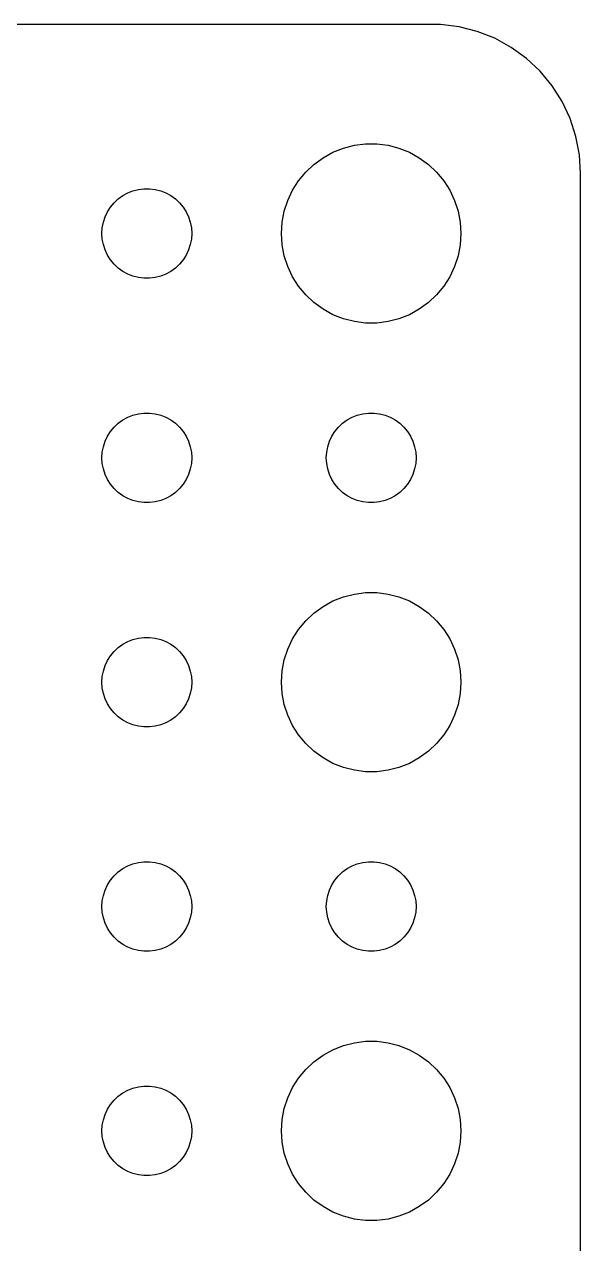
# Model space of a CAD drawing. Header units: metres. Extents: x -74 to 74, y -74 to 74.
# Drawn here: x 55.91 to 74.5, y 33.73 to 74.49 of the extents above; entities that cross this region are included whole.
import ezdxf

# ---------------------------------------------------------------- set-up
doc = ezdxf.new("R2010")
doc.units = ezdxf.units.M

msp = doc.modelspace()

# ---------------------------------------------------------------- linework, layer by layer
for p, q in [((69.8139, 74.4901), (-69.8139, 74.4901)), ((70.4369, 74.4114), (69.8139, 74.4901)), ((71.0451, 74.2553), (70.4369, 74.4114)), ((71.6289, 74.0241), (71.0451, 74.2553)), ((72.1791, 73.7216), (71.6289, 74.0241)), ((72.6871, 73.3526), (72.1791, 73.7216)), ((73.1448, 72.9227), (72.6871, 73.3526)), ((73.5451, 72.4389), (73.1448, 72.9227)), ((73.8815, 71.9088), (73.5451, 72.4389)), ((74.1489, 71.3406), (73.8815, 71.9088)), ((74.3429, 70.7434), (74.1489, 71.3406)), ((74.4606, 70.1267), (74.3429, 70.7434)), ((65.8925, 70.033), (66.2227, 70.2145)), ((66.2227, 70.2145), (66.573, 70.3532)), ((66.573, 70.3532), (66.9379, 70.4469)), ((66.9379, 70.4469), (67.3116, 70.4941)), ((67.3116, 70.4941), (67.6884, 70.4941)), ((67.6884, 70.4941), (68.0621, 70.4469)), ((68.0621, 70.4469), (68.427, 70.3532)), ((68.427, 70.3532), (68.7773, 70.2145)), ((68.7773, 70.2145), (69.1075, 70.033)), ((74.5, 69.5), (74.4606, 70.1267)), ((65.3131, 69.5536), (65.5877, 69.8115)), ((65.5877, 69.8115), (65.8925, 70.033)), ((69.1075, 70.033), (69.4123, 69.8115)), ((69.4123, 69.8115), (69.6869, 69.5536)), ((65.073, 69.2634), (65.3131, 69.5536)), ((69.6869, 69.5536), (69.927, 69.2634)), ((74.5, -69.5), (74.5, 69.5)), ((59.3613, 68.8572), (59.5365, 68.9266)), ((59.5365, 68.9266), (59.7189, 68.9734)), ((59.7189, 68.9734), (59.9058, 68.997)), ((59.9058, 68.997), (60.0942, 68.997)), ((60.0942, 68.997), (60.2811, 68.9734)), ((60.2811, 68.9734), (60.4635, 68.9266)), ((60.4635, 68.9266), (60.6387, 68.8572)), ((64.7107, 68.6044), (64.8711, 68.9453)), ((64.8711, 68.9453), (65.073, 69.2634)), ((69.927, 69.2634), (70.1289, 68.9453)), ((70.1289, 68.9453), (70.2893, 68.6044)), ((58.7865, 68.3817), (58.9065, 68.5268)), ((58.9065, 68.5268), (59.0439, 68.6558)), ((59.0439, 68.6558), (59.1963, 68.7665)), ((59.1963, 68.7665), (59.3613, 68.8572)), ((60.6387, 68.8572), (60.8037, 68.7665)), ((60.8037, 68.7665), (60.9561, 68.6558)), ((60.9561, 68.6558), (61.0934, 68.5268)), ((61.0934, 68.5268), (61.2135, 68.3817)), ((64.5943, 68.2461), (64.7107, 68.6044)), ((70.2893, 68.6044), (70.4057, 68.2461)), ((58.6053, 68.0522), (58.6855, 68.2226)), ((58.6855, 68.2226), (58.7865, 68.3817)), ((61.2135, 68.3817), (61.3145, 68.2226)), ((61.3145, 68.2226), (61.3947, 68.0522)), ((64.5237, 67.876), (64.5943, 68.2461)), ((70.4057, 68.2461), (70.4763, 67.876)), ((58.5, 67.5), (58.5118, 67.688)), ((58.5118, 67.688), (58.5471, 67.873)), ((58.5471, 67.873), (58.6053, 68.0522)), ((61.3947, 68.0522), (61.4529, 67.873)), ((61.4529, 67.873), (61.4882, 67.688)), ((61.4882, 67.688), (61.5, 67.5)), ((64.5, 67.5), (64.5237, 67.876)), ((70.4763, 67.876), (70.5, 67.5)), ((58.5118, 67.312), (58.5, 67.5)), ((58.5471, 67.127), (58.5118, 67.312)), ((61.4882, 67.312), (61.4529, 67.127)), ((61.5, 67.5), (61.4882, 67.312)), ((64.5237, 67.124), (64.5, 67.5)), ((70.5, 67.5), (70.4763, 67.124)), ((58.6053, 66.9478), (58.5471, 67.127)), ((58.6855, 66.7774), (58.6053, 66.9478)), ((61.3947, 66.9478), (61.3145, 66.7774)), ((61.4529, 67.127), (61.3947, 66.9478)), ((64.5943, 66.7539), (64.5237, 67.124)), ((70.4763, 67.124), (70.4057, 66.7539)), ((58.7865, 66.6183), (58.6855, 66.7774)), ((58.9065, 66.4732), (58.7865, 66.6183)), ((59.0439, 66.3442), (58.9065, 66.4732)), ((61.0934, 66.4732), (60.9561, 66.3442)), ((61.2135, 66.6183), (61.0934, 66.4732)), ((61.3145, 66.7774), (61.2135, 66.6183)), ((64.7107, 66.3956), (64.5943, 66.7539)), ((70.4057, 66.7539), (70.2893, 66.3956)), ((59.1963, 66.2335), (59.0439, 66.3442)), ((59.3613, 66.1428), (59.1963, 66.2335)), ((59.5365, 66.0734), (59.3613, 66.1428)), ((59.7189, 66.0266), (59.5365, 66.0734)), ((60.4635, 66.0734), (60.2811, 66.0266)), ((60.6387, 66.1428), (60.4635, 66.0734)), ((60.8037, 66.2335), (60.6387, 66.1428)), ((60.9561, 66.3442), (60.8037, 66.2335)), ((64.8711, 66.0547), (64.7107, 66.3956)), ((65.073, 65.7366), (64.8711, 66.0547)), ((70.1289, 66.0547), (69.927, 65.7366)), ((70.2893, 66.3956), (70.1289, 66.0547)), ((59.9058, 66.003), (59.7189, 66.0266)), ((60.0942, 66.003), (59.9058, 66.003)), ((60.2811, 66.0266), (60.0942, 66.003)), ((65.3131, 65.4464), (65.073, 65.7366)), ((69.927, 65.7366), (69.6869, 65.4464)), ((65.5877, 65.1885), (65.3131, 65.4464)), ((69.6869, 65.4464), (69.4123, 65.1885)), ((65.8925, 64.967), (65.5877, 65.1885)), ((66.2227, 64.7855), (65.8925, 64.967)), ((69.1075, 64.967), (68.7773, 64.7855)), ((69.4123, 65.1885), (69.1075, 64.967)), ((66.573, 64.6468), (66.2227, 64.7855)), ((66.9379, 64.5531), (66.573, 64.6468)), ((67.3116, 64.5059), (66.9379, 64.5531)), ((67.6884, 64.5059), (67.3116, 64.5059)), ((68.0621, 64.5531), (67.6884, 64.5059)), ((68.427, 64.6468), (68.0621, 64.5531)), ((68.7773, 64.7855), (68.427, 64.6468)), ((58.9065, 61.0268), (59.0439, 61.1558)), ((59.0439, 61.1558), (59.1963, 61.2665)), ((59.1963, 61.2665), (59.3613, 61.3572)), ((59.3613, 61.3572), (59.5365, 61.4266)), ((59.5365, 61.4266), (59.7189, 61.4734)), ((59.7189, 61.4734), (59.9058, 61.497)), ((59.9058, 61.497), (60.0942, 61.497)), ((60.0942, 61.497), (60.2811, 61.4734)), ((60.2811, 61.4734), (60.4635, 61.4266)), ((60.4635, 61.4266), (60.6387, 61.3572)), ((60.6387, 61.3572), (60.8037, 61.2665)), ((60.8037, 61.2665), (60.9561, 61.1558)), ((60.9561, 61.1558), (61.0934, 61.0268)), ((66.4065, 61.0268), (66.5439, 61.1558)), ((66.5439, 61.1558), (66.6963, 61.2665)), ((66.6963, 61.2665), (66.8613, 61.3572)), ((66.8613, 61.3572), (67.0365, 61.4266)), ((67.0365, 61.4266), (67.2189, 61.4734)), ((67.2189, 61.4734), (67.4058, 61.497)), ((67.4058, 61.497), (67.5942, 61.497)), ((67.5942, 61.497), (67.7811, 61.4734)), ((67.7811, 61.4734), (67.9635, 61.4266)), ((67.9635, 61.4266), (68.1387, 61.3572)), ((68.1387, 61.3572), (68.3037, 61.2665)), ((68.3037, 61.2665), (68.4561, 61.1558)), ((68.4561, 61.1558), (68.5934, 61.0268)), ((58.6855, 60.7226), (58.7865, 60.8817)), ((58.7865, 60.8817), (58.9065, 61.0268)), ((61.0934, 61.0268), (61.2135, 60.8817)), ((61.2135, 60.8817), (61.3145, 60.7226)), ((66.1855, 60.7226), (66.2865, 60.8817)), ((66.2865, 60.8817), (66.4065, 61.0268)), ((68.5934, 61.0268), (68.7135, 60.8817)), ((68.7135, 60.8817), (68.8145, 60.7226)), ((58.5118, 60.188), (58.5471, 60.373)), ((58.5471, 60.373), (58.6053, 60.5522)), ((58.6053, 60.5522), (58.6855, 60.7226)), ((61.3145, 60.7226), (61.3947, 60.5522)), ((61.3947, 60.5522), (61.4529, 60.373)), ((61.4529, 60.373), (61.4882, 60.188)), ((66.0118, 60.188), (66.0471, 60.373)), ((66.0471, 60.373), (66.1053, 60.5522)), ((66.1053, 60.5522), (66.1855, 60.7226)), ((68.8145, 60.7226), (68.8947, 60.5522)), ((68.8947, 60.5522), (68.9529, 60.373)), ((68.9529, 60.373), (68.9882, 60.188)), ((58.5, 60), (58.5118, 60.188)), ((58.5118, 59.812), (58.5, 60)), ((61.4882, 60.188), (61.5, 60)), ((61.5, 60), (61.4882, 59.812)), ((66, 60), (66.0118, 60.188)), ((66.0118, 59.812), (66, 60)), ((68.9882, 60.188), (69, 60)), ((69, 60), (68.9882, 59.812)), ((58.5471, 59.627), (58.5118, 59.812)), ((58.6053, 59.4478), (58.5471, 59.627)), ((61.4529, 59.627), (61.3947, 59.4478)), ((61.4882, 59.812), (61.4529, 59.627)), ((66.0471, 59.627), (66.0118, 59.812)), ((66.1053, 59.4478), (66.0471, 59.627)), ((68.9529, 59.627), (68.8947, 59.4478)), ((68.9882, 59.812), (68.9529, 59.627)), ((58.6855, 59.2774), (58.6053, 59.4478)), ((58.7865, 59.1183), (58.6855, 59.2774)), ((58.9065, 58.9732), (58.7865, 59.1183)), ((61.2135, 59.1183), (61.0934, 58.9732)), ((61.3145, 59.2774), (61.2135, 59.1183)), ((61.3947, 59.4478), (61.3145, 59.2774)), ((66.1855, 59.2774), (66.1053, 59.4478)), ((66.2865, 59.1183), (66.1855, 59.2774)), ((66.4065, 58.9732), (66.2865, 59.1183)), ((68.7135, 59.1183), (68.5934, 58.9732)), ((68.8145, 59.2774), (68.7135, 59.1183)), ((68.8947, 59.4478), (68.8145, 59.2774)), ((59.0439, 58.8442), (58.9065, 58.9732)), ((59.1963, 58.7335), (59.0439, 58.8442)), ((59.3613, 58.6428), (59.1963, 58.7335)), ((60.8037, 58.7335), (60.6387, 58.6428)), ((60.9561, 58.8442), (60.8037, 58.7335)), ((61.0934, 58.9732), (60.9561, 58.8442)), ((66.5439, 58.8442), (66.4065, 58.9732)), ((66.6963, 58.7335), (66.5439, 58.8442)), ((66.8613, 58.6428), (66.6963, 58.7335)), ((68.3037, 58.7335), (68.1387, 58.6428)), ((68.4561, 58.8442), (68.3037, 58.7335)), ((68.5934, 58.9732), (68.4561, 58.8442)), ((59.5365, 58.5734), (59.3613, 58.6428)), ((59.7189, 58.5266), (59.5365, 58.5734)), ((59.9058, 58.503), (59.7189, 58.5266)), ((60.0942, 58.503), (59.9058, 58.503)), ((60.2811, 58.5266), (60.0942, 58.503)), ((60.4635, 58.5734), (60.2811, 58.5266)), ((60.6387, 58.6428), (60.4635, 58.5734)), ((67.0365, 58.5734), (66.8613, 58.6428)), ((67.2189, 58.5266), (67.0365, 58.5734)), ((67.4058, 58.503), (67.2189, 58.5266)), ((67.5942, 58.503), (67.4058, 58.503)), ((67.7811, 58.5266), (67.5942, 58.503)), ((67.9635, 58.5734), (67.7811, 58.5266)), ((68.1387, 58.6428), (67.9635, 58.5734)), ((66.573, 55.3532), (66.9379, 55.4469)), ((66.9379, 55.4469), (67.3116, 55.4941)), ((67.3116, 55.4941), (67.6884, 55.4941)), ((67.6884, 55.4941), (68.0621, 55.4469)), ((68.0621, 55.4469), (68.427, 55.3532)), ((65.5877, 54.8115), (65.8925, 55.033)), ((65.8925, 55.033), (66.2227, 55.2145)), ((66.2227, 55.2145), (66.573, 55.3532)), ((68.427, 55.3532), (68.7773, 55.2145)), ((68.7773, 55.2145), (69.1075, 55.033)), ((69.1075, 55.033), (69.4123, 54.8115)), ((65.3131, 54.5536), (65.5877, 54.8115)), ((69.4123, 54.8115), (69.6869, 54.5536)), ((64.8711, 53.9453), (65.073, 54.2634)), ((65.073, 54.2634), (65.3131, 54.5536)), ((69.6869, 54.5536), (69.927, 54.2634)), ((69.927, 54.2634), (70.1289, 53.9453)), ((59.1963, 53.7665), (59.3613, 53.8572)), ((59.3613, 53.8572), (59.5365, 53.9266)), ((59.5365, 53.9266), (59.7189, 53.9734)), ((59.7189, 53.9734), (59.9058, 53.997)), ((59.9058, 53.997), (60.0942, 53.997)), ((60.0942, 53.997), (60.2811, 53.9734)), ((60.2811, 53.9734), (60.4635, 53.9266)), ((60.4635, 53.9266), (60.6387, 53.8572)), ((60.6387, 53.8572), (60.8037, 53.7665)), ((64.7107, 53.6044), (64.8711, 53.9453)), ((70.1289, 53.9453), (70.2893, 53.6044)), ((58.7865, 53.3817), (58.9065, 53.5268)), ((58.9065, 53.5268), (59.0439, 53.6558)), ((59.0439, 53.6558), (59.1963, 53.7665)), ((60.8037, 53.7665), (60.9561, 53.6558)), ((60.9561, 53.6558), (61.0934, 53.5268)), ((61.0934, 53.5268), (61.2135, 53.3817)), ((64.5943, 53.2461), (64.7107, 53.6044)), ((70.2893, 53.6044), (70.4057, 53.2461)), ((58.5471, 52.873), (58.6053, 53.0522)), ((58.6053, 53.0522), (58.6855, 53.2226)), ((58.6855, 53.2226), (58.7865, 53.3817)), ((61.2135, 53.3817), (61.3145, 53.2226)), ((61.3145, 53.2226), (61.3947, 53.0522)), ((61.3947, 53.0522), (61.4529, 52.873)), ((64.5237, 52.876), (64.5943, 53.2461)), ((70.4057, 53.2461), (70.4763, 52.876)), ((58.5, 52.5), (58.5118, 52.688)), ((58.5118, 52.688), (58.5471, 52.873)), ((61.4529, 52.873), (61.4882, 52.688)), ((61.4882, 52.688), (61.5, 52.5)), ((64.5, 52.5), (64.5237, 52.876)), ((70.4763, 52.876), (70.5, 52.5)), ((58.5118, 52.312), (58.5, 52.5)), ((58.5471, 52.127), (58.5118, 52.312)), ((61.4882, 52.312), (61.4529, 52.127)), ((61.5, 52.5), (61.4882, 52.312)), ((64.5237, 52.124), (64.5, 52.5)), ((70.5, 52.5), (70.4763, 52.124)), ((58.6053, 51.9478), (58.5471, 52.127)), ((58.6855, 51.7774), (58.6053, 51.9478)), ((58.7865, 51.6183), (58.6855, 51.7774)), ((61.3145, 51.7774), (61.2135, 51.6183)), ((61.3947, 51.9478), (61.3145, 51.7774)), ((61.4529, 52.127), (61.3947, 51.9478)), ((64.5943, 51.7539), (64.5237, 52.124)), ((70.4763, 52.124), (70.4057, 51.7539)), ((58.9065, 51.4732), (58.7865, 51.6183)), ((59.0439, 51.3442), (58.9065, 51.4732)), ((61.0934, 51.4732), (60.9561, 51.3442)), ((61.2135, 51.6183), (61.0934, 51.4732)), ((64.7107, 51.3956), (64.5943, 51.7539)), ((64.8711, 51.0547), (64.7107, 51.3956)), ((70.2893, 51.3956), (70.1289, 51.0547)), ((70.4057, 51.7539), (70.2893, 51.3956)), ((59.1963, 51.2335), (59.0439, 51.3442)), ((59.3613, 51.1428), (59.1963, 51.2335)), ((59.5365, 51.0734), (59.3613, 51.1428)), ((59.7189, 51.0266), (59.5365, 51.0734)), ((59.9058, 51.003), (59.7189, 51.0266)), ((60.0942, 51.003), (59.9058, 51.003)), ((60.2811, 51.0266), (60.0942, 51.003)), ((60.4635, 51.0734), (60.2811, 51.0266)), ((60.6387, 51.1428), (60.4635, 51.0734)), ((60.8037, 51.2335), (60.6387, 51.1428)), ((60.9561, 51.3442), (60.8037, 51.2335)), ((65.073, 50.7366), (64.8711, 51.0547)), ((70.1289, 51.0547), (69.927, 50.7366)), ((65.3131, 50.4464), (65.073, 50.7366)), ((69.927, 50.7366), (69.6869, 50.4464)), ((65.5877, 50.1885), (65.3131, 50.4464)), ((65.8925, 49.967), (65.5877, 50.1885)), ((69.4123, 50.1885), (69.1075, 49.967)), ((69.6869, 50.4464), (69.4123, 50.1885)), ((66.2227, 49.7855), (65.8925, 49.967)), ((66.573, 49.6468), (66.2227, 49.7855)), ((68.7773, 49.7855), (68.427, 49.6468)), ((69.1075, 49.967), (68.7773, 49.7855)), ((66.9379, 49.5531), (66.573, 49.6468)), ((67.3116, 49.5059), (66.9379, 49.5531)), ((67.6884, 49.5059), (67.3116, 49.5059)), ((68.0621, 49.5531), (67.6884, 49.5059)), ((68.427, 49.6468), (68.0621, 49.5531)), ((59.5365, 46.4266), (59.7189, 46.4734)), ((59.7189, 46.4734), (59.9058, 46.497)), ((59.9058, 46.497), (60.0942, 46.497)), ((60.0942, 46.497), (60.2811, 46.4734)), ((60.2811, 46.4734), (60.4635, 46.4266)), ((67.0365, 46.4266), (67.2189, 46.4734)), ((67.2189, 46.4734), (67.4058, 46.497)), ((67.4058, 46.497), (67.5942, 46.497)), ((67.5942, 46.497), (67.7811, 46.4734)), ((67.7811, 46.4734), (67.9635, 46.4266)), ((58.9065, 46.0268), (59.0439, 46.1558)), ((59.0439, 46.1558), (59.1963, 46.2665)), ((59.1963, 46.2665), (59.3613, 46.3572)), ((59.3613, 46.3572), (59.5365, 46.4266)), ((60.4635, 46.4266), (60.6387, 46.3572)), ((60.6387, 46.3572), (60.8037, 46.2665)), ((60.8037, 46.2665), (60.9561, 46.1558)), ((60.9561, 46.1558), (61.0934, 46.0268)), ((66.4065, 46.0268), (66.5439, 46.1558)), ((66.5439, 46.1558), (66.6963, 46.2665)), ((66.6963, 46.2665), (66.8613, 46.3572)), ((66.8613, 46.3572), (67.0365, 46.4266)), ((67.9635, 46.4266), (68.1387, 46.3572)), ((68.1387, 46.3572), (68.3037, 46.2665)), ((68.3037, 46.2665), (68.4561, 46.1558)), ((68.4561, 46.1558), (68.5934, 46.0268)), ((58.6053, 45.5522), (58.6855, 45.7226)), ((58.6855, 45.7226), (58.7865, 45.8817)), ((58.7865, 45.8817), (58.9065, 46.0268)), ((61.0934, 46.0268), (61.2135, 45.8817)), ((61.2135, 45.8817), (61.3145, 45.7226)), ((61.3145, 45.7226), (61.3947, 45.5522)), ((66.1053, 45.5522), (66.1855, 45.7226)), ((66.1855, 45.7226), (66.2865, 45.8817)), ((66.2865, 45.8817), (66.4065, 46.0268)), ((68.5934, 46.0268), (68.7135, 45.8817)), ((68.7135, 45.8817), (68.8145, 45.7226)), ((68.8145, 45.7226), (68.8947, 45.5522)), ((58.5118, 45.188), (58.5471, 45.373)), ((58.5471, 45.373), (58.6053, 45.5522)), ((61.3947, 45.5522), (61.4529, 45.373)), ((61.4529, 45.373), (61.4882, 45.188)), ((66.0118, 45.188), (66.0471, 45.373)), ((66.0471, 45.373), (66.1053, 45.5522)), ((68.8947, 45.5522), (68.9529, 45.373)), ((68.9529, 45.373), (68.9882, 45.188)), ((58.5, 45), (58.5118, 45.188)), ((58.5118, 44.812), (58.5, 45)), ((61.4882, 45.188), (61.5, 45)), ((61.5, 45), (61.4882, 44.812)), ((66, 45), (66.0118, 45.188)), ((66.0118, 44.812), (66, 45)), ((68.9882, 45.188), (69, 45)), ((69, 45), (68.9882, 44.812)), ((58.5471, 44.627), (58.5118, 44.812)), ((58.6053, 44.4478), (58.5471, 44.627)), ((58.6855, 44.2774), (58.6053, 44.4478)), ((61.3947, 44.4478), (61.3145, 44.2774)), ((61.4529, 44.627), (61.3947, 44.4478)), ((61.4882, 44.812), (61.4529, 44.627)), ((66.0471, 44.627), (66.0118, 44.812)), ((66.1053, 44.4478), (66.0471, 44.627)), ((66.1855, 44.2774), (66.1053, 44.4478)), ((68.8947, 44.4478), (68.8145, 44.2774)), ((68.9529, 44.627), (68.8947, 44.4478)), ((68.9882, 44.812), (68.9529, 44.627)), ((58.7865, 44.1183), (58.6855, 44.2774)), ((58.9065, 43.9732), (58.7865, 44.1183)), ((61.2135, 44.1183), (61.0934, 43.9732)), ((61.3145, 44.2774), (61.2135, 44.1183)), ((66.2865, 44.1183), (66.1855, 44.2774)), ((66.4065, 43.9732), (66.2865, 44.1183)), ((68.7135, 44.1183), (68.5934, 43.9732)), ((68.8145, 44.2774), (68.7135, 44.1183)), ((59.0439, 43.8442), (58.9065, 43.9732)), ((59.1963, 43.7335), (59.0439, 43.8442)), ((59.3613, 43.6428), (59.1963, 43.7335)), ((59.5365, 43.5734), (59.3613, 43.6428)), ((60.6387, 43.6428), (60.4635, 43.5734)), ((60.8037, 43.7335), (60.6387, 43.6428)), ((60.9561, 43.8442), (60.8037, 43.7335)), ((61.0934, 43.9732), (60.9561, 43.8442)), ((66.5439, 43.8442), (66.4065, 43.9732)), ((66.6963, 43.7335), (66.5439, 43.8442)), ((66.8613, 43.6428), (66.6963, 43.7335)), ((67.0365, 43.5734), (66.8613, 43.6428)), ((68.1387, 43.6428), (67.9635, 43.5734)), ((68.3037, 43.7335), (68.1387, 43.6428)), ((68.4561, 43.8442), (68.3037, 43.7335)), ((68.5934, 43.9732), (68.4561, 43.8442)), ((59.7189, 43.5266), (59.5365, 43.5734)), ((59.9058, 43.503), (59.7189, 43.5266)), ((60.0942, 43.503), (59.9058, 43.503)), ((60.2811, 43.5266), (60.0942, 43.503)), ((60.4635, 43.5734), (60.2811, 43.5266)), ((67.2189, 43.5266), (67.0365, 43.5734)), ((67.4058, 43.503), (67.2189, 43.5266)), ((67.5942, 43.503), (67.4058, 43.503)), ((67.7811, 43.5266), (67.5942, 43.503)), ((67.9635, 43.5734), (67.7811, 43.5266)), ((66.2227, 40.2145), (66.573, 40.3532)), ((66.573, 40.3532), (66.9379, 40.4469)), ((66.9379, 40.4469), (67.3116, 40.4941)), ((67.3116, 40.4941), (67.6884, 40.4941)), ((67.6884, 40.4941), (68.0621, 40.4469)), ((68.0621, 40.4469), (68.427, 40.3532)), ((68.427, 40.3532), (68.7773, 40.2145)), ((65.5877, 39.8115), (65.8925, 40.033)), ((65.8925, 40.033), (66.2227, 40.2145)), ((68.7773, 40.2145), (69.1075, 40.033)), ((69.1075, 40.033), (69.4123, 39.8115)), ((65.073, 39.2634), (65.3131, 39.5536)), ((65.3131, 39.5536), (65.5877, 39.8115)), ((69.4123, 39.8115), (69.6869, 39.5536)), ((69.6869, 39.5536), (69.927, 39.2634)), ((64.8711, 38.9453), (65.073, 39.2634)), ((69.927, 39.2634), (70.1289, 38.9453)), ((59.0439, 38.6558), (59.1963, 38.7665)), ((59.1963, 38.7665), (59.3613, 38.8572)), ((59.3613, 38.8572), (59.5365, 38.9266)), ((59.5365, 38.9266), (59.7189, 38.9734)), ((59.7189, 38.9734), (59.9058, 38.997)), ((59.9058, 38.997), (60.0942, 38.997)), ((60.0942, 38.997), (60.2811, 38.9734)), ((60.2811, 38.9734), (60.4635, 38.9266)), ((60.4635, 38.9266), (60.6387, 38.8572)), ((60.6387, 38.8572), (60.8037, 38.7665)), ((60.8037, 38.7665), (60.9561, 38.6558)), ((64.7107, 38.6044), (64.8711, 38.9453)), ((70.1289, 38.9453), (70.2893, 38.6044)), ((58.6855, 38.2226), (58.7865, 38.3817)), ((58.7865, 38.3817), (58.9065, 38.5268)), ((58.9065, 38.5268), (59.0439, 38.6558)), ((60.9561, 38.6558), (61.0934, 38.5268)), ((61.0934, 38.5268), (61.2135, 38.3817)), ((61.2135, 38.3817), (61.3145, 38.2226)), ((64.5943, 38.2461), (64.7107, 38.6044)), ((70.2893, 38.6044), (70.4057, 38.2461)), ((58.5471, 37.873), (58.6053, 38.0522)), ((58.6053, 38.0522), (58.6855, 38.2226)), ((61.3145, 38.2226), (61.3947, 38.0522)), ((61.3947, 38.0522), (61.4529, 37.873)), ((64.5237, 37.876), (64.5943, 38.2461)), ((70.4057, 38.2461), (70.4763, 37.876)), ((58.5, 37.5), (58.5118, 37.688)), ((58.5118, 37.312), (58.5, 37.5)), ((58.5118, 37.688), (58.5471, 37.873)), ((61.4529, 37.873), (61.4882, 37.688)), ((61.4882, 37.688), (61.5, 37.5)), ((61.5, 37.5), (61.4882, 37.312)), ((64.5, 37.5), (64.5237, 37.876)), ((64.5237, 37.124), (64.5, 37.5)), ((70.4763, 37.876), (70.5, 37.5)), ((70.5, 37.5), (70.4763, 37.124)), ((58.5471, 37.127), (58.5118, 37.312)), ((58.6053, 36.9478), (58.5471, 37.127)), ((61.4529, 37.127), (61.3947, 36.9478)), ((61.4882, 37.312), (61.4529, 37.127)), ((64.5943, 36.7539), (64.5237, 37.124)), ((70.4763, 37.124), (70.4057, 36.7539)), ((58.6855, 36.7774), (58.6053, 36.9478)), ((58.7865, 36.6183), (58.6855, 36.7774)), ((61.3145, 36.7774), (61.2135, 36.6183)), ((61.3947, 36.9478), (61.3145, 36.7774)), ((64.7107, 36.3956), (64.5943, 36.7539)), ((70.4057, 36.7539), (70.2893, 36.3956)), ((58.9065, 36.4732), (58.7865, 36.6183)), ((59.0439, 36.3442), (58.9065, 36.4732)), ((59.1963, 36.2335), (59.0439, 36.3442)), ((60.9561, 36.3442), (60.8037, 36.2335)), ((61.0934, 36.4732), (60.9561, 36.3442)), ((61.2135, 36.6183), (61.0934, 36.4732)), ((64.8711, 36.0547), (64.7107, 36.3956)), ((70.2893, 36.3956), (70.1289, 36.0547)), ((59.3613, 36.1428), (59.1963, 36.2335)), ((59.5365, 36.0734), (59.3613, 36.1428)), ((59.7189, 36.0266), (59.5365, 36.0734)), ((59.9058, 36.003), (59.7189, 36.0266)), ((60.0942, 36.003), (59.9058, 36.003)), ((60.2811, 36.0266), (60.0942, 36.003)), ((60.4635, 36.0734), (60.2811, 36.0266)), ((60.6387, 36.1428), (60.4635, 36.0734)), ((60.8037, 36.2335), (60.6387, 36.1428)), ((65.073, 35.7366), (64.8711, 36.0547)), ((70.1289, 36.0547), (69.927, 35.7366)), ((65.3131, 35.4464), (65.073, 35.7366)), ((69.927, 35.7366), (69.6869, 35.4464)), ((65.5877, 35.1885), (65.3131, 35.4464)), ((65.8925, 34.967), (65.5877, 35.1885)), ((69.4123, 35.1885), (69.1075, 34.967)), ((69.6869, 35.4464), (69.4123, 35.1885)), ((66.2227, 34.7855), (65.8925, 34.967)), ((66.573, 34.6468), (66.2227, 34.7855)), ((66.9379, 34.5531), (66.573, 34.6468)), ((68.427, 34.6468), (68.0621, 34.5531)), ((68.7773, 34.7855), (68.427, 34.6468)), ((69.1075, 34.967), (68.7773, 34.7855)), ((67.3116, 34.5059), (66.9379, 34.5531)), ((67.6884, 34.5059), (67.3116, 34.5059)), ((68.0621, 34.5531), (67.6884, 34.5059))]:
    msp.add_line(p, q)

doc.saveas('drawing.dxf')
